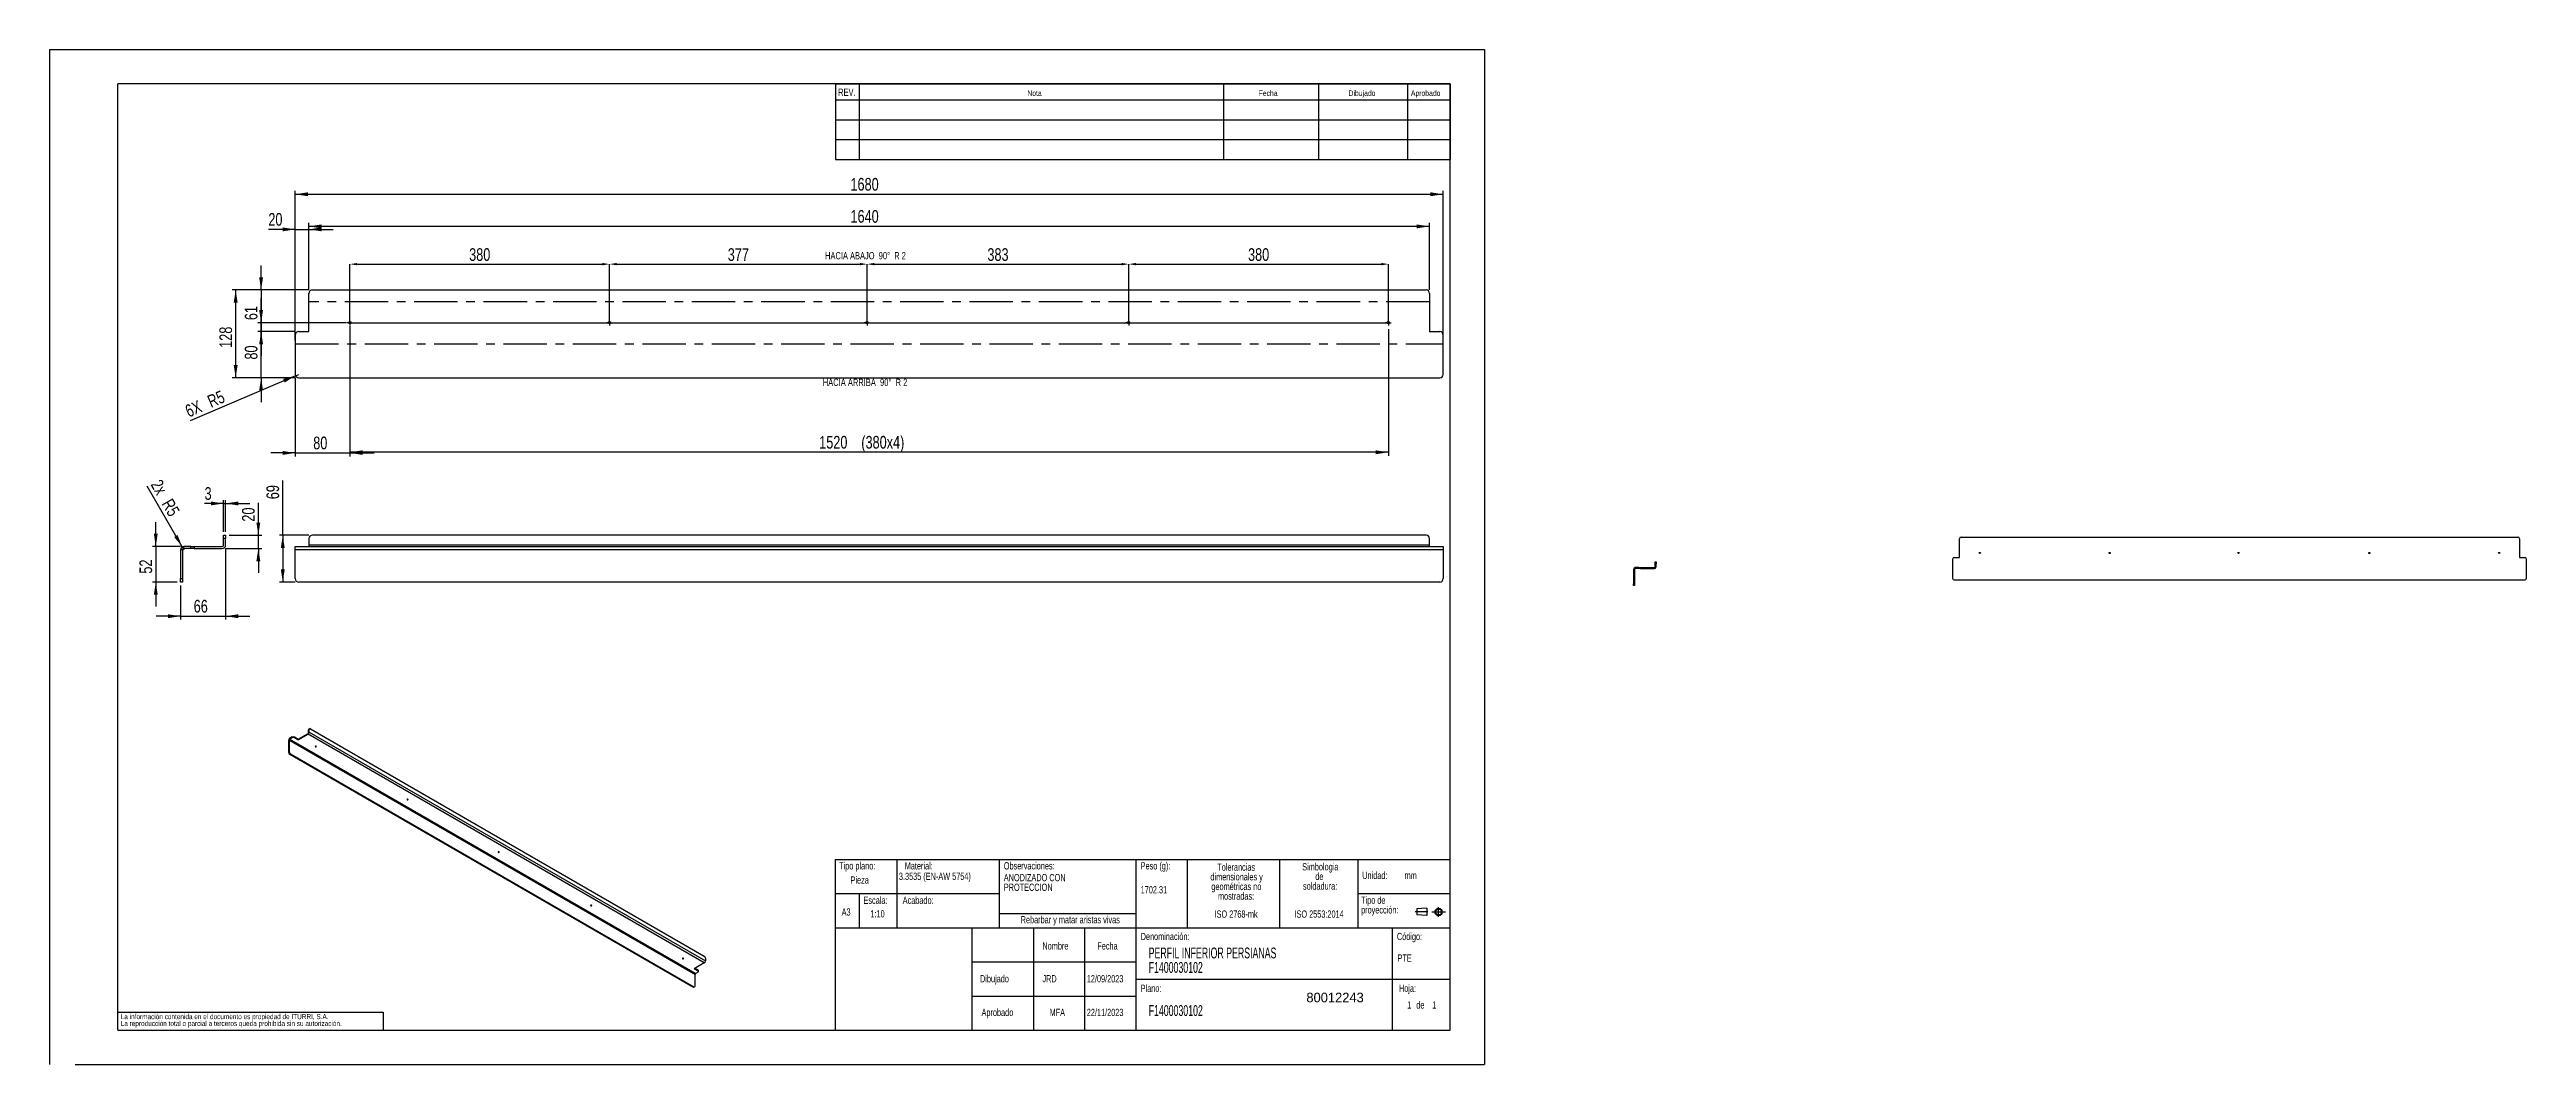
# Model space of a CAD drawing. Extents: x 0 to 7251, y 0 to 2970.
import ezdxf

# ---------------------------------------------------------------- set-up
doc = ezdxf.new("R2010")
doc.units = 0
doc.header["$LTSCALE"] = 10
doc.header["$PDSIZE"] = -1
doc.linetypes.add('CENTERX2', pattern=[20.32, 12.7, -2.54, 2.54, -2.54])
doc.layers.get('0').update_dxf_attribs({"linetype": 'CONTINUOUS'})
doc.layers.get('Defpoints').update_dxf_attribs({"linetype": 'CONTINUOUS'})
doc.layers.add('FORMATO', color=7, linetype='CONTINUOUS')
doc.layers.add('SLD-0', color=7, linetype='CONTINUOUS')
doc.styles.add('SLDTEXTSTYLE0', font='TXT', dxfattribs={"width": 0.605})
doc.styles.add('SLDTEXTSTYLE1', font='TXT', dxfattribs={"width": 0.75})
doc.styles.add('SLDTEXTSTYLE2', font='TXT', dxfattribs={"width": 0.678571})
doc.styles.add('SLDTEXTSTYLE3', font='TXT', dxfattribs={"width": 0.681818})
doc.dimstyles.new('SLDDIMSTYLE0', dxfattribs={"dimtxt": 37.041667, "dimasz": 21.166667, "dimexe": 0, "dimexo": 0.0625, "dimgap": 9.260417, "dimtad": 1, "dimdec": 0, "dimlfac": 0.5, "dimrnd": 1e-09, "dimzin": 12, "dimdsep": 46, "dimtxsty": 'SLDTEXTSTYLE1', "dimsah": 1, "dimcen": 0.09, "dimadec": 0, "dimazin": 0, "dimtfac": 1, "dimtdec": 0, "dimtmove": 0, "dimatfit": 0, "dimfxl": 1, "dimtolj": 1, "dimtzin": 12, "dimarcsym": 0})
doc.dimstyles.new('SLDDIMSTYLE1', dxfattribs={"dimtxt": 37.041667, "dimasz": 21.166667, "dimexe": 0, "dimexo": 0.0625, "dimgap": 9.260417, "dimtad": 1, "dimdec": 0, "dimlfac": 0.5, "dimrnd": 1e-09, "dimzin": 12, "dimdsep": 46, "dimtxsty": 'SLDTEXTSTYLE1', "dimsah": 1, "dimcen": 0, "dimadec": 0, "dimazin": 0, "dimtfac": 1, "dimtdec": 0, "dimtofl": 0, "dimtmove": 0, "dimatfit": 3, "dimfxl": 1, "dimtolj": 1, "dimtzin": 12, "dimarcsym": 0})
doc.dimstyles.new('SLDDIMSTYLE2', dxfattribs={"dimtxt": 37.041667, "dimasz": 21.166667, "dimexe": 0, "dimexo": 0.0625, "dimgap": 9.260417, "dimtad": 1, "dimdec": 0, "dimlfac": 0.5, "dimrnd": 1e-09, "dimzin": 12, "dimdsep": 46, "dimtxsty": 'SLDTEXTSTYLE1', "dimsah": 1, "dimcen": 0.09, "dimadec": 0, "dimazin": 0, "dimtfac": 1, "dimtdec": 0, "dimtofl": 0, "dimtmove": 0, "dimatfit": 3, "dimfxl": 1, "dimtolj": 1, "dimtzin": 12, "dimarcsym": 0})
doc.dimstyles.new('SLDDIMSTYLE3', dxfattribs={"dimtxt": 37.041667, "dimasz": 21.166667, "dimexe": 0, "dimexo": 0.0625, "dimgap": 9.260417, "dimtad": 1, "dimdec": 0, "dimlfac": 0.5, "dimrnd": 1e-09, "dimzin": 12, "dimdsep": 46, "dimtxsty": 'SLDTEXTSTYLE1', "dimsah": 1, "dimcen": 0, "dimadec": 0, "dimazin": 0, "dimtfac": 1, "dimtdec": 0, "dimtofl": 0, "dimtmove": 0, "dimatfit": 3, "dimfxl": 1, "dimtolj": 1, "dimtzin": 12, "dimarcsym": 0})

# ---------------------------------------------------------------- blocks, each defined once
blk = doc.blocks.new('BLOQUE3')
at = {"color": 7, "linetype": 'CENTERX2'}
for p, q in [((3979.2, 1300.6), (3948, 1300.6)), ((3988.8, 1300.2), (4021.6, 1300.2)), ((4005.2, 1288.5), (4005.2, 1311.9))]:
    blk.add_line(p, q, dxfattribs=at)
at = {"color": 7, "linetype": 'Continuous'}
for p, q in [((3976.8, 1309.5), (3952.3, 1307.7)), ((3952.3, 1307.7), (3952.3, 1293.4)), ((3976.8, 1291.6), (3952.3, 1293.4)), ((3976.8, 1309.5), (3976.8, 1291.6))]:
    blk.add_line(p, q, dxfattribs=at)
for radius in [8.92, 7.13]:
    blk.add_circle((4005.2, 1300.2), radius, dxfattribs=at)
blk = doc.blocks.new('SW_NOTE_0')
at = {"layer": 'SLD-0', "color": 0, "attachment_point": 2, "style": 'SLDTEXTSTYLE0'}
for s, insert, char_height in [('dimensionales y', (75.4, -0.9), 21.167), ('Tolerancias', (74.1, 27.3), 21.167), ('geométricas no', (74.6, -29.2), 21.167), ('mostradas:', (73.8, -57.4), 21.17)]:
    blk.add_mtext(s, dxfattribs=dict(at, insert=insert, char_height=char_height))
blk = doc.blocks.new('SW_NOTE_0_1')
at = {"layer": 'SLD-0', "color": 0, "attachment_point": 1, "style": 'SLDTEXTSTYLE0'}
for s, insert, char_height in [('Tipo de', (0, 27.3), 21.17), ('proyección:', (0, -0.9), 21.167)]:
    blk.add_mtext(s, dxfattribs=dict(at, insert=insert, char_height=char_height))
blk = doc.blocks.new('SW_NOTE_0_2')
at = {"layer": 'SLD-0', "color": 0, "char_height": 21.17, "attachment_point": 2, "style": 'SLDTEXTSTYLE0'}
for s, insert in [('Simbologia', (71.1, 27.3)), ('de', (68.4, -0.9)), ('soldadura:', (70.6, -29.2))]:
    blk.add_mtext(s, dxfattribs=dict(at, insert=insert))
blk = doc.blocks.new('SW_NOTE_0_3')
at = {"layer": 'SLD-0', "color": 0, "char_height": 15, "attachment_point": 1, "style": 'SLDTEXTSTYLE1'}
for s, insert in [('La información contenida en el documento es propiedad de ITURRI, S.A.', (0, 19.3)), ('La reproducción total o parcial a terceros queda prohibida sin su autorización.', (0, -0.7))]:
    blk.add_mtext(s, dxfattribs=dict(at, insert=insert))
blk = doc.blocks.new('SW_NOTE_0_4')
at = {"layer": 'SLD-0', "color": 0, "attachment_point": 1, "style": 'SLDTEXTSTYLE0'}
for s, insert, char_height in [('ANODIZADO CON', (0, 27.3), 21.167), ('PROTECCION', (0, -0.9), 21.17)]:
    blk.add_mtext(s, dxfattribs=dict(at, insert=insert, char_height=char_height))
blk = doc.blocks.new('SW_NOTE_0_5')
at = {"layer": 'SLD-0', "color": 0, "char_height": 31.75, "attachment_point": 1, "style": 'SLDTEXTSTYLE0'}
for s, insert in [('PERFIL INFERIOR PERSIANAS', (0, 40.9)), ('F1400030102', (0, -1.4))]:
    blk.add_mtext(s, dxfattribs=dict(at, insert=insert))
blk = doc.blocks.new('SW_NOTE_0_6')
at = {"layer": 'SLD-0', "color": 0, "attachment_point": 2, "style": 'SLDTEXTSTYLE0'}
for s, insert, char_height in [('dimensionales y', (75.4, -0.9), 21.167), ('Tolerancias', (74.1, 27.3), 21.167), ('geométricas no', (74.6, -29.2), 21.167), ('mostradas:', (73.8, -57.4), 21.17)]:
    blk.add_mtext(s, dxfattribs=dict(at, insert=insert, char_height=char_height))
blk = doc.blocks.new('SW_NOTE_0_7')
at = {"layer": 'SLD-0', "color": 0, "attachment_point": 1, "style": 'SLDTEXTSTYLE0'}
for s, insert, char_height in [('Tipo de', (0, 27.3), 21.17), ('proyección:', (0, -0.9), 21.167)]:
    blk.add_mtext(s, dxfattribs=dict(at, insert=insert, char_height=char_height))
blk = doc.blocks.new('SW_NOTE_0_8')
at = {"layer": 'SLD-0', "color": 0, "char_height": 21.17, "attachment_point": 2, "style": 'SLDTEXTSTYLE0'}
for s, insert in [('Simbologia', (71.1, 27.3)), ('de', (68.4, -0.9)), ('soldadura:', (70.6, -29.2))]:
    blk.add_mtext(s, dxfattribs=dict(at, insert=insert))
blk = doc.blocks.new('SW_NOTE_0_9')
at = {"layer": 'SLD-0', "color": 0, "char_height": 15, "attachment_point": 1, "style": 'SLDTEXTSTYLE1'}
for s, insert in [('La información contenida en el documento es propiedad de ITURRI, S.A.', (0, 19.3)), ('La reproducción total o parcial a terceros queda prohibida sin su autorización.', (0, -0.7))]:
    blk.add_mtext(s, dxfattribs=dict(at, insert=insert))
blk = doc.blocks.new('SW_NOTE_0_10')
at = {"layer": 'SLD-0', "color": 0, "attachment_point": 1, "style": 'SLDTEXTSTYLE0'}
for s, insert, char_height in [('ANODIZADO CON', (0, 27.3), 21.167), ('PROTECCION', (0, -0.9), 21.17)]:
    blk.add_mtext(s, dxfattribs=dict(at, insert=insert, char_height=char_height))
blk = doc.blocks.new('SW_NOTE_0_11')
at = {"layer": 'SLD-0', "color": 0, "char_height": 31.75, "attachment_point": 1, "style": 'SLDTEXTSTYLE0'}
for s, insert in [('PERFIL INFERIOR PERSIANAS', (0, 40.9)), ('F1400030102', (0, -1.4))]:
    blk.add_mtext(s, dxfattribs=dict(at, insert=insert))
blk = doc.blocks.new('_D')
at = {"layer": 'FORMATO', "color": 7, "transparency": 16777216}
for p, q in [((515.4, 1509.7), (515.4, 1301.7)), ((383.4, 1401.7), (383.4, 1301.7)), ((383.4, 1311.7), (312.1, 1311.7)), ((383.4, 1311.7), (515.4, 1311.7)), ((515.4, 1311.7), (586.6, 1311.7))]:
    blk.add_line(p, q, dxfattribs=at)
for points in [[(383.4, 1311.7), (346.3, 1317.4), (346.3, 1306)], [(515.4, 1311.7), (552.4, 1306), (552.4, 1317.4)]]:
    blk.add_solid(points, dxfattribs=at)
at = {"layer": 'FORMATO', "color": 7, "transparency": 16777216, "insert": (422, 1359.5), "char_height": 37.04, "attachment_point": 1, "style": 'SLDTEXTSTYLE1'}
blk.add_mtext('66', dxfattribs=at)
blk = doc.blocks.new('_D_1')
at = {"layer": 'FORMATO', "color": 7, "transparency": 16777216}
for p, q in [((509.4, 1641.7), (453.8, 1641.7)), ((509.4, 1558.7), (509.4, 1651.7)), ((509.4, 1641.7), (515.4, 1641.7)), ((515.4, 1558.7), (515.4, 1651.7)), ((515.4, 1641.7), (586.6, 1641.7))]:
    blk.add_line(p, q, dxfattribs=at)
for points in [[(509.4, 1641.7), (472.3, 1647.4), (472.3, 1636)], [(515.4, 1641.7), (552.4, 1636), (552.4, 1647.4)]]:
    blk.add_solid(points, dxfattribs=at)
at = {"layer": 'FORMATO', "color": 7, "transparency": 16777216, "insert": (453.8, 1689.4), "char_height": 37, "attachment_point": 1, "style": 'SLDTEXTSTYLE1'}
blk.add_mtext('3', dxfattribs=at)
blk = doc.blocks.new('_D_2')
at = {"layer": 'FORMATO', "color": 7, "transparency": 16777216}
for q in [(285.9, 1691.9), (393.4, 1505.7)]:
    blk.add_line((388.4, 1514.4), q, dxfattribs=at)
blk.add_solid([(388.4, 1514.4), (374.8, 1549.3), (364.9, 1543.6)], dxfattribs=at)
at = {"layer": 'FORMATO', "color": 7, "transparency": 16777216, "char_height": 37.04, "attachment_point": 1, "rotation": 300, "style": 'SLDTEXTSTYLE1'}
for s, insert in [('2x', (326.8, 1715.6)), ('R5', (359.2, 1659.5))]:
    blk.add_mtext(s, dxfattribs=dict(at, insert=insert))
blk = doc.blocks.new('_D_3')
at = {"layer": 'FORMATO', "color": 7, "transparency": 16777216}
for p, q in [((311, 1515.7), (311, 1586.9)), ((383.4, 1515.7), (301, 1515.7)), ((311, 1515.7), (311, 1411.7)), ((373.4, 1411.7), (301, 1411.7)), ((311, 1411.7), (311, 1340.5))]:
    blk.add_line(p, q, dxfattribs=at)
for points in [[(311, 1515.7), (316.7, 1552.8), (305.3, 1552.8)], [(311, 1411.7), (305.3, 1374.7), (316.7, 1374.7)]]:
    blk.add_solid(points, dxfattribs=at)
at = {"layer": 'FORMATO', "color": 7, "transparency": 16777216, "insert": (263.3, 1436.3), "char_height": 37.04, "attachment_point": 1, "rotation": 90, "style": 'SLDTEXTSTYLE1'}
blk.add_mtext('52', dxfattribs=at)
blk = doc.blocks.new('_D_4')
at = {"layer": 'FORMATO', "color": 7, "transparency": 16777216}
for p, q in [((611.2, 1548.7), (611.2, 1643.2)), ((525.4, 1548.7), (621.2, 1548.7)), ((611.2, 1509.7), (611.2, 1548.7)), ((515.4, 1509.7), (621.2, 1509.7)), ((611.2, 1509.7), (611.2, 1438.5))]:
    blk.add_line(p, q, dxfattribs=at)
for points in [[(611.2, 1548.7), (616.9, 1585.8), (605.5, 1585.8)], [(611.2, 1509.7), (605.5, 1472.7), (616.9, 1472.7)]]:
    blk.add_solid(points, dxfattribs=at)
at = {"layer": 'FORMATO', "color": 7, "transparency": 16777216, "insert": (563.4, 1588.5), "char_height": 37.04, "attachment_point": 1, "rotation": 90, "style": 'SLDTEXTSTYLE1'}
blk.add_mtext('20', dxfattribs=at)
blk = doc.blocks.new('_D_5')
at = {"layer": 'FORMATO', "color": 7, "transparency": 16777216}
for p, q in [((682.7, 1548.7), (682.7, 1708.8)), ((759.3, 1548.7), (672.7, 1548.7)), ((682.7, 1548.7), (682.7, 1411.7)), ((719.3, 1411.7), (672.7, 1411.7))]:
    blk.add_line(p, q, dxfattribs=at)
for points in [[(682.7, 1548.7), (677, 1511.7), (688.4, 1511.7)], [(682.7, 1411.7), (688.4, 1448.8), (677, 1448.8)]]:
    blk.add_solid(points, dxfattribs=at)
at = {"layer": 'FORMATO', "color": 7, "transparency": 16777216, "insert": (634.9, 1654.1), "char_height": 37.04, "attachment_point": 1, "rotation": 90, "style": 'SLDTEXTSTYLE1'}
blk.add_mtext('69', dxfattribs=at)
blk = doc.blocks.new('_D_6')
at = {"layer": 'FORMATO', "color": 7, "transparency": 16777216}
for p, q in [((759.3, 2266.5), (759.3, 2462.5)), ((4039.3, 2452.5), (759.3, 2452.5)), ((4039.3, 2266.5), (4039.3, 2462.5))]:
    blk.add_line(p, q, dxfattribs=at)
for points in [[(759.3, 2452.5), (796.3, 2446.8), (796.3, 2458.2)], [(4039.3, 2452.5), (4002.2, 2458.2), (4002.2, 2446.8)]]:
    blk.add_solid(points, dxfattribs=at)
at = {"layer": 'FORMATO', "color": 7, "transparency": 16777216, "insert": (2344.5, 2500.3), "char_height": 37.04, "attachment_point": 1, "style": 'SLDTEXTSTYLE1'}
blk.add_mtext('1640', dxfattribs=at)
blk = doc.blocks.new('_D_7')
at = {"layer": 'FORMATO', "color": 7, "transparency": 16777216}
for p, q in [((719.3, 2119), (719.3, 2556.5)), ((719.3, 2546.5), (4079.3, 2546.5)), ((4079.3, 2119), (4079.3, 2556.5))]:
    blk.add_line(p, q, dxfattribs=at)
for points in [[(719.3, 2546.5), (756.3, 2540.8), (756.3, 2552.2)], [(4079.3, 2546.5), (4042.2, 2552.2), (4042.2, 2540.8)]]:
    blk.add_solid(points, dxfattribs=at)
at = {"layer": 'FORMATO', "color": 7, "transparency": 16777216, "insert": (2344.5, 2594.3), "char_height": 37.04, "attachment_point": 1, "style": 'SLDTEXTSTYLE1'}
blk.add_mtext('1680', dxfattribs=at)
blk = doc.blocks.new('_D_8')
at = {"layer": 'FORMATO', "color": 7, "transparency": 16777216}
for p, q in [((619.3, 2266.5), (619.3, 2337.8)), ((759.3, 2266.5), (609.3, 2266.5)), ((619.3, 2266.5), (619.3, 2144.5)), ((719.3, 2144.5), (609.3, 2144.5)), ((619.3, 2144.5), (619.3, 2073.3))]:
    blk.add_line(p, q, dxfattribs=at)
for points in [[(619.3, 2266.5), (625, 2303.6), (613.6, 2303.6)], [(619.3, 2144.5), (613.6, 2107.5), (625, 2107.5)]]:
    blk.add_solid(points, dxfattribs=at)
at = {"layer": 'FORMATO', "color": 7, "transparency": 16777216, "insert": (571.5, 2178.2), "char_height": 37.04, "attachment_point": 1, "rotation": 90, "style": 'SLDTEXTSTYLE1'}
blk.add_mtext('61', dxfattribs=at)
blk = doc.blocks.new('_D_9')
at = {"layer": 'FORMATO', "color": 7, "transparency": 16777216}
for p, q in [((719.3, 2443.8), (640.5, 2443.8)), ((719.3, 2144.5), (719.3, 2453.8)), ((719.3, 2443.8), (759.3, 2443.8)), ((759.3, 2266.5), (759.3, 2453.8)), ((759.3, 2443.8), (830.5, 2443.8))]:
    blk.add_line(p, q, dxfattribs=at)
for points in [[(719.3, 2443.8), (682.2, 2449.5), (682.2, 2438.1)], [(759.3, 2443.8), (796.3, 2438.1), (796.3, 2449.5)]]:
    blk.add_solid(points, dxfattribs=at)
at = {"layer": 'FORMATO', "color": 7, "transparency": 16777216, "insert": (640.5, 2491.6), "char_height": 37.04, "attachment_point": 1, "style": 'SLDTEXTSTYLE1'}
blk.add_mtext('20', dxfattribs=at)
blk = doc.blocks.new('_D_10')
at = {"layer": 'FORMATO', "color": 7, "transparency": 16777216}
for p, q in [((759.3, 2266.5), (534.9, 2266.5)), ((544.9, 2009.5), (544.9, 2266.5)), ((719.3, 2009.5), (534.9, 2009.5))]:
    blk.add_line(p, q, dxfattribs=at)
for points in [[(544.9, 2266.5), (539.2, 2229.5), (550.6, 2229.5)], [(544.9, 2009.5), (550.6, 2046.6), (539.2, 2046.6)]]:
    blk.add_solid(points, dxfattribs=at)
at = {"layer": 'FORMATO', "color": 7, "transparency": 16777216, "insert": (497.1, 2097), "char_height": 37.04, "attachment_point": 1, "rotation": 90, "style": 'SLDTEXTSTYLE1'}
blk.add_mtext('128', dxfattribs=at)
blk = doc.blocks.new('_D_11')
at = {"layer": 'FORMATO', "color": 7, "transparency": 16777216}
for p, q in [((879.3, 2160.5), (879.3, 1779.5)), ((719.3, 2009.5), (719.3, 1779.5)), ((719.3, 1789.5), (648, 1789.5)), ((719.3, 1789.5), (879.3, 1789.5)), ((879.3, 1789.5), (950.5, 1789.5))]:
    blk.add_line(p, q, dxfattribs=at)
for points in [[(719.3, 1789.5), (682.2, 1795.2), (682.2, 1783.8)], [(879.3, 1789.5), (916.3, 1783.8), (916.3, 1795.2)]]:
    blk.add_solid(points, dxfattribs=at)
at = {"layer": 'FORMATO', "color": 7, "transparency": 16777216, "insert": (771.9, 1837.3), "char_height": 37.04, "attachment_point": 1, "style": 'SLDTEXTSTYLE1'}
blk.add_mtext('80', dxfattribs=at)
blk = doc.blocks.new('_D_12')
at = {"layer": 'FORMATO', "color": 7, "transparency": 16777216}
for p, q in [((619.3, 2170.5), (619.3, 2241.8)), ((869.3, 2170.5), (609.3, 2170.5)), ((619.3, 2009.5), (619.3, 2170.5)), ((719.3, 2009.5), (609.3, 2009.5)), ((619.3, 2009.5), (619.3, 1938.3))]:
    blk.add_line(p, q, dxfattribs=at)
for points in [[(619.3, 2170.5), (625, 2207.6), (613.6, 2207.6)], [(619.3, 2009.5), (613.6, 1972.5), (625, 1972.5)]]:
    blk.add_solid(points, dxfattribs=at)
at = {"layer": 'FORMATO', "color": 7, "transparency": 16777216, "insert": (571.5, 2062.7), "char_height": 37.04, "attachment_point": 1, "rotation": 90, "style": 'SLDTEXTSTYLE1'}
blk.add_mtext('80', dxfattribs=at)
blk = doc.blocks.new('_D_13')
at = {"layer": 'FORMATO', "color": 7, "transparency": 16777216}
for q in [(411.8, 1883.2), (729.3, 2019.5)]:
    blk.add_line((720.1, 2015.6), q, dxfattribs=at)
blk.add_solid([(720.1, 2015.6), (683.8, 2006.2), (688.3, 1995.7)], dxfattribs=at)
at = {"layer": 'FORMATO', "color": 7, "transparency": 16777216, "char_height": 37.04, "attachment_point": 1, "rotation": 23.24515, "style": 'SLDTEXTSTYLE1'}
for s, insert in [('R5', (458.3, 1955)), ('6X', (393.1, 1926.9))]:
    blk.add_mtext(s, dxfattribs=dict(at, insert=insert))
blk = doc.blocks.new('_D_14')
at = {"layer": 'Defpoints', "color": 0, "transparency": 16777216}
for p in [(1639.3, 2342), (879.3, 2178.9), (1639.3, 2178.9)]:
    blk.add_point(p, dxfattribs=at)
at = {"layer": 'FORMATO', "color": 0, "lineweight": -2, "transparency": 16777216}
for p, q in [((879.3, 2179), (879.3, 2342)), ((900.4, 2342), (1618.1, 2342)), ((1639.3, 2179), (1639.3, 2342))]:
    blk.add_line(p, q, dxfattribs=at)
at = {"layer": 'FORMATO', "color": 0, "transparency": 16777216}
for points in [[(900.4, 2345.5), (900.4, 2338.5), (879.3, 2342)], [(1618.1, 2345.5), (1618.1, 2338.5), (1639.3, 2342)]]:
    blk.add_solid(points, dxfattribs=at)
at = {"layer": 'FORMATO', "color": 0, "transparency": 16777216, "insert": (1259.3, 2369.8), "char_height": 37.04, "attachment_point": 5, "style": 'SLDTEXTSTYLE1'}
blk.add_mtext('\\A1;380', dxfattribs=at)
blk = doc.blocks.new('_D_15')
at = {"layer": 'FORMATO', "color": 7, "transparency": 16777216}
for p, q in [((879.3, 2152.1), (879.3, 1781.5)), ((3919.3, 2152.1), (3919.3, 1781.5)), ((3919.3, 1791.5), (879.3, 1791.5))]:
    blk.add_line(p, q, dxfattribs=at)
for points in [[(879.3, 1791.5), (916.3, 1785.8), (916.3, 1797.2)], [(3919.3, 1791.5), (3882.2, 1797.2), (3882.2, 1785.8)]]:
    blk.add_solid(points, dxfattribs=at)
at = {"layer": 'FORMATO', "color": 7, "transparency": 16777216, "char_height": 37.04, "attachment_point": 1, "style": 'SLDTEXTSTYLE1'}
for s, insert in [('1520', (2252.9, 1839.3)), ('(380x4)', (2376.2, 1839.3))]:
    blk.add_mtext(s, dxfattribs=dict(at, insert=insert))
blk = doc.blocks.new('SW_CENTERMARKSYMBOL_0')
at = {"layer": 'FORMATO', "color": 0}
for p, q in [((-5, 0), (-8.4, 0)), ((0, 0), (-5, 0)), ((0, 5), (0, 8.4)), ((0, 0), (0, 5)), ((0, 0), (0, -5)), ((0, 0), (5, 0)), ((5, 0), (8.4, 0)), ((0, -5), (0, -8.4))]:
    blk.add_line(p, q, dxfattribs=at)
blk = doc.blocks.new('SW_CENTERMARKSYMBOL_1')
at = {"layer": 'FORMATO', "color": 0}
for p, q in [((-5, 0), (-8.4, 0)), ((0, 0), (-5, 0)), ((0, 5), (0, 8.4)), ((0, 0), (0, 5)), ((0, 0), (0, -5)), ((0, 0), (5, 0)), ((5, 0), (8.4, 0)), ((0, -5), (0, -8.4))]:
    blk.add_line(p, q, dxfattribs=at)
blk = doc.blocks.new('SW_CENTERMARKSYMBOL_2')
at = {"layer": 'FORMATO', "color": 0}
for p, q in [((-5, 0), (-8.4, 0)), ((0, 0), (-5, 0)), ((0, 5), (0, 8.4)), ((0, 0), (0, 5)), ((0, 0), (0, -5)), ((0, 0), (5, 0)), ((5, 0), (8.4, 0)), ((0, -5), (0, -8.4))]:
    blk.add_line(p, q, dxfattribs=at)
blk = doc.blocks.new('SW_CENTERMARKSYMBOL_3')
at = {"layer": 'FORMATO', "color": 0}
for p, q in [((-5, 0), (-8.4, 0)), ((0, 0), (-5, 0)), ((0, 5), (0, 8.4)), ((0, 0), (0, 5)), ((0, 0), (0, -5)), ((0, 0), (5, 0)), ((5, 0), (8.4, 0)), ((0, -5), (0, -8.4))]:
    blk.add_line(p, q, dxfattribs=at)
blk = doc.blocks.new('SW_CENTERMARKSYMBOL_4')
at = {"layer": 'FORMATO', "color": 0}
for p, q in [((-5, 0), (-8.4, 0)), ((0, 0), (-5, 0)), ((0, 5), (0, 8.4)), ((0, 0), (0, 5)), ((0, 0), (0, -5)), ((0, 0), (5, 0)), ((5, 0), (8.4, 0)), ((0, -5), (0, -8.4))]:
    blk.add_line(p, q, dxfattribs=at)
blk = doc.blocks.new('*D35')
at = {"layer": 'Defpoints', "color": 0, "transparency": 16777216}
for p in [(2393.3, 2342), (1639.3, 2170.5), (2393.3, 2170.5)]:
    blk.add_point(p, dxfattribs=at)
at = {"layer": 'FORMATO', "color": 0, "lineweight": -2, "transparency": 16777216}
for p, q in [((1639.3, 2170.6), (1639.3, 2342)), ((1660.4, 2342), (2372.1, 2342)), ((2393.3, 2170.6), (2393.3, 2342))]:
    blk.add_line(p, q, dxfattribs=at)
at = {"layer": 'FORMATO', "color": 0, "transparency": 16777216}
for points in [[(1660.4, 2345.5), (1660.4, 2338.5), (1639.3, 2342)], [(2372.1, 2345.5), (2372.1, 2338.5), (2393.3, 2342)]]:
    blk.add_solid(points, dxfattribs=at)
at = {"layer": 'FORMATO', "color": 0, "transparency": 16777216, "insert": (2016.3, 2369.8), "char_height": 37.04, "attachment_point": 5, "style": 'SLDTEXTSTYLE1'}
blk.add_mtext('\\A1;377', dxfattribs=at)
blk = doc.blocks.new('*D36')
at = {"layer": 'Defpoints', "color": 0, "transparency": 16777216}
for p in [(3159.3, 2342), (3159.3, 2178.9), (2393.3, 2170.5)]:
    blk.add_point(p, dxfattribs=at)
at = {"layer": 'FORMATO', "color": 0, "lineweight": -2, "transparency": 16777216}
for p, q in [((2393.3, 2170.6), (2393.3, 2342)), ((2414.4, 2342), (3138.1, 2342)), ((3159.3, 2179), (3159.3, 2342))]:
    blk.add_line(p, q, dxfattribs=at)
at = {"layer": 'FORMATO', "color": 0, "transparency": 16777216}
for points in [[(2414.4, 2345.5), (2414.4, 2338.5), (2393.3, 2342)], [(3138.1, 2345.5), (3138.1, 2338.5), (3159.3, 2342)]]:
    blk.add_solid(points, dxfattribs=at)
at = {"layer": 'FORMATO', "color": 0, "transparency": 16777216, "insert": (2776.3, 2369.8), "char_height": 37.04, "attachment_point": 5, "style": 'SLDTEXTSTYLE1'}
blk.add_mtext('\\A1;383', dxfattribs=at)
blk = doc.blocks.new('*D37')
at = {"layer": 'Defpoints', "color": 0, "transparency": 16777216}
for p in [(3919.3, 2342), (3919.3, 2178.9), (3159.3, 2170.5)]:
    blk.add_point(p, dxfattribs=at)
at = {"layer": 'FORMATO', "color": 0, "lineweight": -2, "transparency": 16777216}
for p, q in [((3159.3, 2170.6), (3159.3, 2342)), ((3180.4, 2342), (3898.1, 2342)), ((3919.3, 2179), (3919.3, 2342))]:
    blk.add_line(p, q, dxfattribs=at)
at = {"layer": 'FORMATO', "color": 0, "transparency": 16777216}
for points in [[(3180.4, 2345.5), (3180.4, 2338.5), (3159.3, 2342)], [(3898.1, 2345.5), (3898.1, 2338.5), (3919.3, 2342)]]:
    blk.add_solid(points, dxfattribs=at)
at = {"layer": 'FORMATO', "color": 0, "transparency": 16777216, "insert": (3539.3, 2369.8), "char_height": 37.04, "attachment_point": 5, "style": 'SLDTEXTSTYLE1'}
blk.add_mtext('\\A1;380', dxfattribs=at)

msp = doc.modelspace()

# ---------------------------------------------------------------- linework, layer by layer
at = {"color": 7, "linetype": 'Continuous'}
for p, q in [((0, 2970), (4200, 2970)), ((0, 2970), (0, 0)), ((4200, 2970), (4200, 0)), ((4100, 2870), (200, 2870)), ((200, 100), (200, 2870)), ((4100, 100), (4100, 2870)), ((759.3, 2144.5), (759.3, 2256.5)), ((769.3, 2266.5), (4029.3, 2266.5)), ((4039.3, 2256.5), (4039.3, 2144.5)), ((719.3, 2134.5), (719.3, 2019.5)), ((729.3, 2144.5), (759.3, 2144.5)), ((4039.3, 2144.5), (4069.3, 2144.5)), ((4079.3, 2019.5), (4079.3, 2134.5)), ((729.3, 2009.5), (4069.3, 2009.5)), ((509.4, 1548.7), (515.4, 1548.7)), ((509.4, 1538.7), (509.4, 1548.7)), ((509.4, 1519.7), (509.4, 1538.7)), ((515.4, 1538.7), (509.4, 1538.7)), ((515.4, 1548.7), (515.4, 1538.7)), ((515.4, 1519.7), (515.4, 1538.7)), ((759.3, 1538.7), (759.3, 1519.7)), ((4029.3, 1548.7), (769.3, 1548.7)), ((4039.3, 1519.7), (4039.3, 1538.7)), ((5590.5, 1483.8), (5590.5, 1538.3)), ((5595.5, 1543.3), (7225.5, 1543.3)), ((7230.5, 1538.3), (7230.5, 1483.8)), ((389.4, 1505.7), (383.4, 1505.7)), ((383.4, 1505.7), (383.4, 1421.7)), ((389.4, 1505.7), (389.4, 1421.7)), ((393.4, 1509.7), (393.4, 1515.7)), ((413.4, 1515.7), (393.4, 1515.7)), ((413.4, 1509.7), (393.4, 1509.7)), ((413.4, 1509.7), (413.4, 1515.7)), ((413.4, 1515.7), (423.4, 1515.7)), ((423.4, 1509.7), (413.4, 1509.7)), ((423.4, 1515.7), (423.4, 1509.7)), ((423.4, 1515.7), (505.4, 1515.7)), ((423.4, 1509.7), (505.4, 1509.7)), ((719.3, 1505.7), (719.3, 1515.7)), ((719.3, 1515.7), (4079.3, 1515.7)), ((4079.3, 1505.7), (719.3, 1505.7)), ((719.3, 1421.7), (719.3, 1505.7)), ((4039.3, 1519.7), (759.3, 1519.7)), ((759.3, 1519.7), (759.3, 1515.7)), ((4039.3, 1515.7), (4039.3, 1519.7)), ((4079.3, 1515.7), (4079.3, 1505.7)), ((4079.3, 1505.7), (4079.3, 1421.7)), ((4639.9, 1450.9), (4639.9, 1406.9)), ((4651.9, 1450.9), (4639.9, 1450.9)), ((4651.9, 1453.9), (4641.9, 1453.9)), ((4651.9, 1453.9), (4656.9, 1453.9)), ((4656.9, 1450.9), (4651.9, 1450.9)), ((4656.9, 1453.9), (4699.9, 1453.9)), ((4656.9, 1450.9), (4697.9, 1450.9)), ((4699.9, 1470.4), (4702.9, 1470.4)), ((4699.9, 1465.4), (4699.9, 1470.4)), ((4699.9, 1453.9), (4699.9, 1465.4)), ((4702.9, 1470.4), (4702.9, 1465.4)), ((4702.9, 1455.9), (4702.9, 1465.4)), ((5570.5, 1478.8), (5570.5, 1422.8)), ((5575.5, 1483.8), (5590.5, 1483.8)), ((7230.5, 1483.8), (7245.5, 1483.8)), ((7250.5, 1422.8), (7250.5, 1478.8)), ((383.4, 1421.7), (389.4, 1421.7)), ((383.4, 1411.7), (383.4, 1421.7)), ((389.4, 1411.7), (383.4, 1411.7)), ((389.4, 1421.7), (389.4, 1411.7)), ((4069.3, 1411.7), (729.3, 1411.7)), ((4636.9, 1448.9), (4636.9, 1406.9)), ((4636.9, 1401.9), (4636.9, 1406.9)), ((4639.9, 1401.9), (4636.9, 1401.9)), ((4639.9, 1406.9), (4639.9, 1401.9)), ((5575.5, 1417.8), (7245.5, 1417.8)), ((701.5, 949.3), (699.4, 948.1)), ((699.4, 948.1), (699.4, 913.8)), ((701.5, 949.3), (701.5, 915)), ((701.5, 949.3), (1889.5, 263.5)), ((710, 958.3), (702.9, 954.2)), ((710, 955.8), (702.9, 951.7)), ((702.9, 951.7), (702.9, 954.2)), ((1890.9, 265.9), (702.9, 951.7)), ((710, 955.8), (710, 958.3)), ((717.1, 958.3), (717.1, 955.8)), ((717.1, 958.3), (727.7, 952.1)), ((717.1, 955.8), (727.7, 949.7)), ((727.7, 952.1), (756.7, 968.9)), ((727.7, 949.7), (756.7, 966.4)), ((727.7, 949.7), (727.7, 952.1)), ((1916.3, 297), (756.7, 966.4)), ((760.2, 980.3), (758.1, 979.1)), ((758.1, 971.3), (758.1, 979.1)), ((761.3, 982.6), (759.1, 981.4)), ((760.2, 972.6), (760.2, 980.3)), ((760.2, 972.6), (1919.9, 303.1)), ((763.8, 982.3), (1916.3, 317)), ((699.4, 913.8), (701.5, 915)), ((705.1, 908.9), (702.9, 907.6)), ((702.9, 907.6), (1883.8, 225.9)), ((705.1, 908.9), (1885.9, 227.2)), ((2300, 600), (4100, 600)), ((2300, 600), (2300, 100)), ((1916.3, 297), (1887.3, 280.2)), ((1919.9, 310.9), (1919.9, 303.1)), ((1883.8, 225.9), (1885.9, 227.2)), ((1886.3, 225.7), (1888.4, 226.9)), ((1887.3, 280.2), (1898, 274.1)), ((1889.5, 281.5), (1898, 276.6)), ((1889.5, 229.2), (1889.5, 263.5)), ((1890.9, 265.9), (1898, 270)), ((1898, 274.1), (1898, 276.6)), ((1899.4, 272.1), (1899.4, 274.5)), ((200, 100), (4100, 100)), ((75.3, 0), (4200, 0))]:
    msp.add_line(p, q, dxfattribs=at)
at = {"color": 7, "linetype": 'CENTERX2'}
for p, q in [((4039.3, 2232), (759.3, 2232)), ((719.3, 2109), (4079.3, 2109))]:
    msp.add_line(p, q, dxfattribs=at)
at = {"color": 7, "linetype": 'Continuous', "flags": 128}
for points in [[(780.5, 929.8), (780.9, 930.1), (781, 930.5), (780.9, 930.9), (780.5, 931.2), (780, 931.4), (779.3, 931.5), (778.7, 931.4), (778.1, 931.2), (777.7, 930.9), (777.6, 930.5), (777.7, 930.1), (778.1, 929.8), (778.7, 929.6), (779.3, 929.5), (780, 929.6), (780.5, 929.8)], [(1049.2, 774.7), (1049.6, 775), (1049.7, 775.4), (1049.6, 775.8), (1049.2, 776.1), (1048.7, 776.3), (1048, 776.4), (1047.4, 776.3), (1046.8, 776.1), (1046.4, 775.8), (1046.3, 775.4), (1046.4, 775), (1046.8, 774.7), (1047.4, 774.5), (1048, 774.4), (1048.7, 774.5), (1049.2, 774.7)], [(1315.8, 620.8), (1316.2, 621.1), (1316.3, 621.5), (1316.2, 621.9), (1315.8, 622.2), (1315.2, 622.4), (1314.6, 622.5), (1313.9, 622.4), (1313.4, 622.2), (1313, 621.9), (1312.9, 621.5), (1313, 621.1), (1313.4, 620.8), (1313.9, 620.6), (1314.6, 620.5), (1315.2, 620.6), (1315.8, 620.8)], [(1586.6, 464.5), (1587, 464.8), (1587.1, 465.2), (1587, 465.5), (1586.6, 465.8), (1586.1, 466.1), (1585.4, 466.1), (1584.8, 466.1), (1584.2, 465.8), (1583.8, 465.5), (1583.7, 465.2), (1583.8, 464.8), (1584.2, 464.5), (1584.8, 464.2), (1585.4, 464.2), (1586.1, 464.2), (1586.6, 464.5)], [(1855.3, 309.3), (1855.7, 309.7), (1855.8, 310), (1855.7, 310.4), (1855.3, 310.7), (1854.8, 310.9), (1854.1, 311), (1853.5, 310.9), (1852.9, 310.7), (1852.5, 310.4), (1852.4, 310), (1852.5, 309.7), (1852.9, 309.3), (1853.5, 309.1), (1854.1, 309.1), (1854.8, 309.1), (1855.3, 309.3)]]:
    msp.add_lwpolyline(points, dxfattribs=at)
at = {"color": 7, "linetype": 'Continuous'}
for centre, radius in [((879.3, 2170.5), 3.4), ((1639.3, 2170.5), 3.4), ((2393.3, 2170.5), 3.4), ((3159.3, 2170.5), 3.4), ((3919.3, 2170.5), 3.4), ((5650.5, 1496.8), 1.7), ((6030.5, 1496.8), 1.7), ((6407.5, 1496.8), 1.7), ((6790.5, 1496.8), 1.7), ((7170.5, 1496.8), 1.7)]:
    msp.add_circle(centre, radius, dxfattribs=at)
for centre, radius, start, end in [((769.3, 2256.5), 10, 90, 180), ((4029.3, 2256.5), 10, 0, 90), ((729.3, 2134.5), 10, 90, 180), ((4069.3, 2134.5), 10, 0, 90), ((729.3, 2019.5), 10, 180, 270), ((4069.3, 2019.5), 10, 270, 0), ((769.3, 1538.7), 10, 90, 180), ((4029.3, 1538.7), 10, 0, 90), ((5595.5, 1538.3), 5, 90, 180), ((7225.5, 1538.3), 5, 0, 90), ((393.4, 1505.7), 10, 90, 180), ((393.4, 1505.7), 4, 90, 180), ((505.4, 1519.7), 4, 270, 0), ((505.4, 1519.7), 10, 270, 0), ((4641.9, 1448.9), 5, 90, 180), ((4641.9, 1448.9), 2, 90, 180), ((4697.9, 1455.9), 2, 270, 0), ((4697.9, 1455.9), 5, 270, 0), ((5575.5, 1478.8), 5, 90, 180), ((7245.5, 1478.8), 5, 0, 90), ((729.3, 1421.7), 10, 180, 270), ((4069.3, 1421.7), 10, 270, 0), ((5575.5, 1422.8), 5, 180, 270), ((7245.5, 1422.8), 5, 270, 0), ((707.1, 947.7), 7.68, 122.60548, 177.39452), ((704.6, 949.1), 3.07, 122.60548, 177.39452), ((713.5, 951.4), 7.69, 62.60967, 117.39033), ((713.5, 949), 7.69, 62.60967, 117.39033), ((752.5, 972.9), 7.68, 302.60548, 357.39452), ((755, 971.5), 3.07, 302.60548, 357.39452), ((760.5, 979.4), 2.4, 124.05635, 187.25583), ((762.4, 980.7), 2.18, 50.79671, 189.21404), ((707.1, 914.1), 7.68, 182.60548, 237.39452), ((709.2, 915.3), 7.68, 182.60548, 237.39452), ((779.3, 932.9), 2.35, 233.16747, 306.83253), ((779.3, 936.6), 5.61, 256.92571, 283.07429), ((1048, 777.8), 2.35, 233.16749, 306.83251), ((1048, 781.5), 5.61, 256.9257, 283.0743), ((1314.6, 623.9), 2.35, 233.16749, 306.83251), ((1314.6, 627.6), 5.61, 256.9257, 283.0743), ((1585.4, 467.6), 2.35, 233.16749, 306.83251), ((1585.4, 471.3), 5.61, 256.9257, 283.0743), ((1854.1, 312.5), 2.35, 233.16747, 306.83253), ((1854.1, 316.2), 5.61, 256.92571, 283.07429), ((1912.2, 310.5), 7.68, 2.60548, 57.39452), ((1912.2, 303.4), 7.68, 302.60548, 357.39452), ((1885.3, 228), 2.51, 234.38242, 294.30712), ((1887.3, 228.9), 2.18, 230.79671, 9.21404), ((1892.5, 263.4), 3.07, 122.60548, 177.39452), ((1896.9, 274.3), 2.51, 5.6948, 65.62534), ((1897.2, 272.1), 2.18, 290.78342, 69.21658)]:
    msp.add_arc(centre, radius, start, end, dxfattribs=at)
at = {"layer": 'FORMATO'}
for p, q in [((2300.9, 2870), (4100, 2870)), ((2300.9, 2870), (2300.9, 2648.7)), ((2370.3, 2870), (2370.3, 2648.7)), ((3436.6, 2870), (3436.6, 2648.7)), ((3714.6, 2870), (3714.6, 2648.7)), ((3975.1, 2870), (3975.1, 2648.7)), ((4100, 2870), (4100, 2648.7)), ((2300.9, 2822.7), (4100, 2822.7)), ((2300.9, 2764.7), (4100, 2764.7)), ((2300.9, 2706.7), (4100, 2706.7)), ((2300.9, 2648.7), (4100, 2648.7))]:
    msp.add_line(p, q, dxfattribs=at)
at = {"layer": 'FORMATO', "color": 7}
msp.add_line((879.3, 2170.5), (3919.3, 2170.5), dxfattribs=at)
at = {"layer": 'SLD-0'}
for p, q in [((2480, 600), (2480, 400)), ((2780, 600), (2780, 400)), ((3180, 600), (3180, 400)), ((3330, 600), (3330, 400)), ((3600.8, 600), (3600.8, 400)), ((3830, 600), (3830, 400)), ((2300, 500), (2480, 500)), ((2370, 500), (2370, 400)), ((2480, 500), (2780, 500)), ((2780, 441.6), (3180, 441.6)), ((3830, 500), (4100, 500)), ((2300, 400), (4100, 400)), ((2700, 400), (2700, 100)), ((2880, 400), (2880, 100)), ((3030, 400), (3030, 100)), ((3180, 400), (3180, 100)), ((3930, 400), (3930, 100)), ((2700, 300), (3180, 300)), ((3180, 250), (3930, 250)), ((3930, 250), (4100, 250)), ((200, 152.5), (976.3, 152.5)), ((976.3, 152.5), (976.3, 100)), ((2700, 200), (3180, 200))]:
    msp.add_line(p, q, dxfattribs=at)

# ---------------------------------------------------------------- block references
at = {"color": 7, "linetype": 'Continuous', "xscale": 1.2, "yscale": 1.2, "zscale": 1.2}
msp.add_blockref('BLOQUE3', (-740.1, -1114.1), dxfattribs=at)
msp.add_blockref('BLOQUE3', (-740.1, -1114.1), dxfattribs=at)
at = {"layer": 'FORMATO', "color": 7}
for name, p in [('SW_CENTERMARKSYMBOL_0', (879.3, 2170.5)), ('SW_CENTERMARKSYMBOL_1', (1639.3, 2170.5)), ('SW_CENTERMARKSYMBOL_4', (2393.3, 2170.5)), ('SW_CENTERMARKSYMBOL_2', (3159.3, 2170.5)), ('SW_CENTERMARKSYMBOL_3', (3919.3, 2170.5))]:
    msp.add_blockref(name, p, dxfattribs=at)
at = {"layer": 'SLD-0'}
for name, p in [('SW_NOTE_0', (3399.5, 560.6)), ('SW_NOTE_0_6', (3399.5, 560.6)), ('SW_NOTE_0_2', (3648.7, 561.7)), ('SW_NOTE_0_8', (3648.7, 561.7)), ('SW_NOTE_0_4', (2793.4, 529.9)), ('SW_NOTE_0_10', (2793.4, 529.9)), ('SW_NOTE_0_1', (3839.1, 463.9)), ('SW_NOTE_0_7', (3839.1, 463.9)), ('SW_NOTE_0_5', (3217.4, 301.2)), ('SW_NOTE_0_11', (3217.4, 301.2)), ('SW_NOTE_0_3', (208.4, 128.2)), ('SW_NOTE_0_9', (208.4, 128.2))]:
    msp.add_blockref(name, p, dxfattribs=at)

# ---------------------------------------------------------------- texts
at = {"insert": (3679.1, 210), "char_height": 28.22, "attachment_point": 1}
msp.add_mtext_dynamic_manual_height_columns('80012243', width=225.826, gutter_width=141.1, heights=[0], dxfattribs=at)
at = {"layer": 'FORMATO', "attachment_point": 1, "style": 'SLDTEXTSTYLE1'}
for s, insert, char_height in [('REV.', (2308.4, 2855.5), 21.17), ('Nota', (2862.2, 2850.3), 15.88), ('Fecha', (3539.3, 2850.3), 15.88), ('Dibujado', (3802.6, 2850.3), 15.88), ('Aprobado', (3985.1, 2850.3), 15.88)]:
    msp.add_mtext(s, dxfattribs=dict(at, insert=insert, char_height=char_height))
at = {"layer": 'FORMATO', "color": 7, "char_height": 21.167, "attachment_point": 2}
for s, insert, style in [('HACIA ABAJO  90°  R 2', (2388.4, 2377.3), 'SLDTEXTSTYLE2'), ('HACIA ARRIBA  90°  R 2', (2387.2, 2006.7), 'SLDTEXTSTYLE3')]:
    msp.add_mtext(s, dxfattribs=dict(at, insert=insert, style=style))
at = {"layer": 'SLD-0', "style": 'SLDTEXTSTYLE0'}
for s, insert, char_height, attachment_point in [('Tipo plano:', (2311.3, 591.8), 21.167, 1), ('Tipo plano:', (2311.3, 591.8), 21.167, 1), ('Material:', (2503.3, 591.8), 21.17, 1), ('Material:', (2503.3, 591.8), 21.17, 1), ('Observaciones:', (2793.4, 591.8), 21.167, 1), ('Observaciones:', (2793.4, 591.8), 21.167, 1), ('Peso (g):', (3194, 591.8), 21.17, 1), ('Peso (g):', (3194, 591.8), 21.17, 1), ('Pieza', (2344.7, 550.2), 21.17, 1), ('Pieza', (2344.7, 550.2), 21.17, 1), ('3.3535 (EN-AW 5754)', (2486.3, 561.1), 21.167, 1), ('3.3535 (EN-AW 5754)', (2486.3, 561.1), 21.167, 1), ('1702.31', (3194, 521.8), 21.17, 1), ('1702.31', (3194, 521.8), 21.17, 1), ('Unidad:', (3842.5, 563.7), 21.17, 1), ('Unidad:', (3842.5, 563.7), 21.17, 1), ('mm', (3966.6, 563.7), 21.17, 1), ('mm', (3966.6, 563.7), 21.17, 1), ('A3', (2318.6, 456.7), 21.17, 1), ('A3', (2318.6, 456.7), 21.17, 1), ('Escala:', (2382.6, 491), 21.17, 1), ('Escala:', (2382.6, 491), 21.17, 1), ('1:10', (2402.9, 451.3), 21.17, 1), ('1:10', (2402.9, 451.3), 21.17, 1), ('Acabado:', (2497.4, 491), 21.17, 1), ('Acabado:', (2497.4, 491), 21.17, 1), ('Rebarbar y matar aristas vivas', (2987.9, 434.2), 21.167, 2), ('Rebarbar y matar aristas vivas', (2987.9, 434.2), 21.167, 2), ('ISO 2768-mk', (3473.4, 450.6), 21.167, 2), ('ISO 2768-mk', (3473.4, 450.6), 21.167, 2), ('ISO 2553:2014', (3716.3, 450.6), 21.167, 2), ('ISO 2553:2014', (3716.3, 450.6), 21.167, 2), ('Denominación:', (3194, 385.1), 21.167, 1), ('Denominación:', (3194, 385.1), 21.167, 1), ('Código:', (3944, 385.1), 21.17, 1), ('Código:', (3944, 385.1), 21.17, 1), ('Nombre', (2906.4, 357.5), 21.17, 1), ('Nombre', (2906.4, 357.5), 21.17, 1), ('Fecha', (3067.1, 357.5), 21.17, 1), ('Fecha', (3067.1, 357.5), 21.17, 1), ('PTE', (3945.9, 321.9), 21.17, 1), ('PTE', (3945.9, 321.9), 21.17, 1), ('Dibujado', (2723.7, 261.4), 21.17, 1), ('Dibujado', (2723.7, 261.4), 21.17, 1), ('JRD', (2906.4, 261.4), 21.17, 1), ('12/09/2023', (3036.3, 261.4), 21.17, 1), ('Plano:', (3194, 233.4), 21.17, 1), ('Plano:', (3194, 233.4), 21.17, 1), ('Hoja:', (3950.1, 233.4), 21.17, 1), ('Hoja:', (3950.1, 233.4), 21.17, 1), ('Aprobado', (2728.2, 162.8), 21.17, 1), ('Aprobado', (2728.2, 162.8), 21.17, 1), ('MFA', (2927.4, 162.8), 21.17, 1), ('22/11/2023', (3036.3, 162.8), 21.17, 1), ('F1400030102', (3217.4, 173.5), 31.75, 1), ('F1400030102', (3217.4, 173.5), 31.75, 1), ('1', (3974.1, 184.7), 21.2, 1), ('1', (3974.1, 184.7), 21.2, 1), ('1', (3974.1, 184.7), 21.2, 1), ('1', (3974.1, 184.7), 21.2, 1), ('de', (4000.8, 184.7), 21.17, 1), ('de', (4000.8, 184.7), 21.17, 1), ('de', (4000.8, 184.7), 21.17, 1), ('de', (4000.8, 184.7), 21.17, 1), ('1', (4047.3, 184.7), 21.2, 1), ('1', (4047.3, 184.7), 21.2, 1), ('1', (4047.3, 184.7), 21.2, 1), ('1', (4047.3, 184.7), 21.2, 1)]:
    msp.add_mtext(s, dxfattribs=dict(at, insert=insert, char_height=char_height, attachment_point=attachment_point))

# ---------------------------------------------------------------- dimensions: what is measured, and where the dimension line sits
at = {"layer": 'FORMATO', "color": 7}
for base, p1, p2, angle, dimstyle, picture, middle in [((4079.3, 2546.5), (719.3, 2109), (4079.3, 2109), 0, 'SLDDIMSTYLE2', '_D_7', (2399.3, 2546.5)), ((619.3, 2144.5), (769.3, 2266.5), (729.3, 2144.5), 90, 'SLDDIMSTYLE0', '_D_8', (619.3, 2205.5)), ((544.8674, 2266.5295), (729.2796, 2009.5384), (769.2796, 2266.5295), 90, 'SLDDIMSTYLE2', '_D_10', (544.8674, 2138.034)), ((619.2796, 2170.534), (729.2796, 2009.5384), (879.2796, 2170.534), 90, 'SLDDIMSTYLE0', '_D_12', (619.2796, 2090.0362)), ((682.6673249, 1411.7135), (769.2796363, 1548.7135), (729.2796363, 1411.7135), 90, 'SLDDIMSTYLE2', '_D_5', (682.6673249, 1681.4417839)), ((611.161692, 1548.7135), (505.3790098, 1509.7135), (515.3790098, 1548.7135), 90, 'SLDDIMSTYLE0', '_D_4', (611.161692, 1615.8391271)), ((311, 1411.7), (393.4, 1515.7), (383.4, 1411.7), 90, 'SLDDIMSTYLE0', '_D_3', (311, 1463.7))]:
    dim = msp.add_linear_dim(base=base, p1=p1, p2=p2, angle=angle, dimstyle=dimstyle, dxfattribs=at)
    dim.commit()
    dim.dimension.update_dxf_attribs({"geometry": picture, "text_midpoint": middle, "dimtype": 160})
for base, p1, p2, dimstyle, picture, middle in [((759.3, 2443.8), (719.3, 2134.5), (759.3, 2256.5), 'SLDDIMSTYLE0', '_D_9', (667.8, 2443.8)), ((759.3, 2452.5), (4039.3, 2256.5), (759.3, 2256.5), 'SLDDIMSTYLE2', '_D_6', (2399.3, 2452.5)), ((1639.3, 2342), (879.3, 2178.9), (1639.3, 2178.9), 'SLDDIMSTYLE2', '_D_14', (1259.3, 2342)), ((879.3, 1789.5), (719.3, 2019.5), (879.3, 2170.5), 'SLDDIMSTYLE0', '_D_11', (799.3, 1789.5)), ((515.4, 1641.7), (509.4, 1548.7), (515.4, 1548.7), 'SLDDIMSTYLE0', '_D_1', (467.5, 1641.7)), ((515.4, 1311.7), (383.4, 1411.7), (515.4, 1519.7), 'SLDDIMSTYLE0', '_D', (449.4, 1311.7))]:
    dim = msp.add_linear_dim(base=base, p1=p1, p2=p2, dimstyle=dimstyle, dxfattribs=at)
    dim.commit()
    dim.dimension.update_dxf_attribs({"geometry": picture, "text_midpoint": middle, "dimtype": 160})
for base, p1, p2, picture, middle in [((2393.3, 2342), (1639.3, 2170.5), (2393.3, 2170.5), '*D35', (2016.3, 2369.8)), ((3159.3, 2342), (2393.3, 2170.5), (3159.3, 2178.9), '*D36', (2776.3, 2369.8)), ((3919.3, 2342), (3159.3, 2170.5), (3919.3, 2178.9), '*D37', (3539.3, 2369.8))]:
    dim = msp.add_linear_dim(base=base, p1=p1, p2=p2, dimstyle='SLDDIMSTYLE2', dxfattribs=at)
    dim.commit()
    dim.dimension.update_dxf_attribs({"geometry": picture, "text_midpoint": middle})
dim = msp.add_linear_dim(base=(879.3, 1791.5), p1=(3919.3, 2162.1), p2=(879.3, 2162.1), text='<> (380x4)', dimstyle='SLDDIMSTYLE2', dxfattribs=at)
dim.commit()
dim.dimension.update_dxf_attribs({"geometry": '_D_15', "text_midpoint": (2399.3, 1791.5), "dimtype": 160})
for center, mpoint, text, dimstyle, picture, middle in [((729.3, 2019.5), (720.1, 2015.6), '6X <>', 'SLDDIMSTYLE3', '_D_13', (469.4, 1907.9)), ((393.4, 1505.7), (388.4, 1514.4), '2x <>', 'SLDDIMSTYLE1', '_D_2', (315, 1641.4))]:
    dim = msp.add_radius_dim(center=center, mpoint=mpoint, text=text, dimstyle=dimstyle, dxfattribs=at)
    dim.commit()
    dim.dimension.update_dxf_attribs({"geometry": picture, "text_midpoint": middle, "dimtype": 164})

doc.saveas('drawing.dxf')
